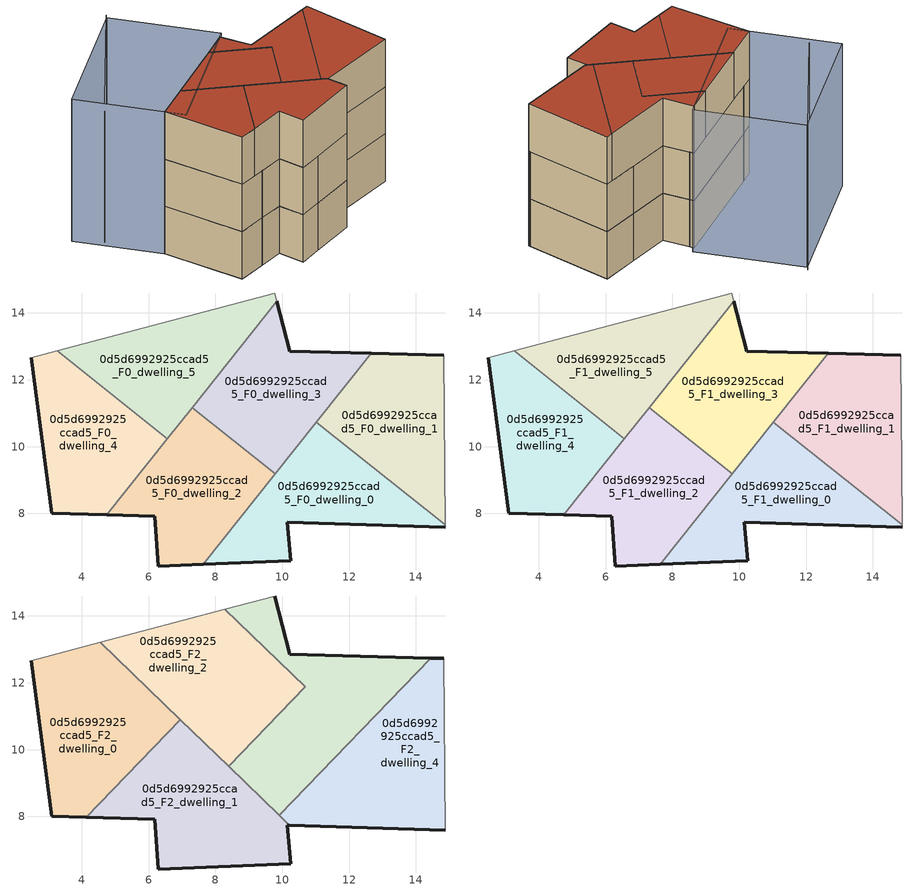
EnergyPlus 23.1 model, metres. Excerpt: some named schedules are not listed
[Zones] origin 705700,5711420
0d5d6992925ccad5_F0_dwelling_0
 floor ground (EU_floor_Construction): 14.87,7.59 14.87,7.66 11.02,10.73 7.63,6.48 10.25,6.59 10.15,7.74 z0
 wall outside (EU_wall_Construction): 14.87,7.59 10.15,7.74 10.25,6.59 7.63,6.48 z0:3
 wall to 0d5d6992925ccad5_F0_dwelling_1 (EU_wall_Construction): 11.02,10.73 14.87,7.66 z0:3
 wall adiabatic (EU_wall_Construction): 14.87,7.66 14.87,7.59 z0:3
 wall to 0d5d6992925ccad5_F0_dwelling_2 (EU_wall_Construction): 7.63,6.48 9.78,9.18 z0:3
 wall to 0d5d6992925ccad5_F0_dwelling_3 (EU_wall_Construction): 9.78,9.18 11.02,10.73 z0:3
0d5d6992925ccad5_F0_dwelling_1
 floor ground (EU_floor_Construction): 14.87,7.66 14.83,12.73 12.66,12.79 11.02,10.73 z0
 wall outside (EU_wall_Construction): 12.66,12.79 14.83,12.73 z0:3
 wall adiabatic (EU_wall_Construction): 14.83,12.73 14.87,7.66 z0:3
 wall to 0d5d6992925ccad5_F0_dwelling_3 (EU_wall_Construction): 11.02,10.73 12.66,12.79 z0:3
0d5d6992925ccad5_F0_dwelling_2
 floor ground (EU_floor_Construction): 7.63,6.48 9.78,9.18 7.3,11.16 4.75,7.96 6.18,7.92 6.29,6.43 z0
 wall outside (EU_wall_Construction): 7.63,6.48 6.29,6.43 6.18,7.92 4.75,7.96 z0:3
 wall to 0d5d6992925ccad5_F0_dwelling_3 (EU_wall_Construction): 7.3,11.16 9.78,9.18 z0:3
 wall to 0d5d6992925ccad5_F0_dwelling_4 (EU_wall_Construction): 4.75,7.96 6.56,10.23 z0:3
 wall to 0d5d6992925ccad5_F0_dwelling_5 (EU_wall_Construction): 6.56,10.23 7.3,11.16 z0:3
0d5d6992925ccad5_F0_dwelling_3
 floor ground (EU_floor_Construction): 9.78,9.18 12.66,12.79 10.22,12.86 9.84,14.34 7.3,11.16 z0
 wall outside (EU_wall_Construction): 9.84,14.34 10.22,12.86 12.66,12.79 z0:3
 wall to 0d5d6992925ccad5_F0_dwelling_5 (EU_wall_Construction): 7.3,11.16 9.84,14.34 z0:3
0d5d6992925ccad5_F0_dwelling_4
 floor ground (EU_floor_Construction): 4.75,7.96 6.56,10.23 3.26,12.87 2.49,12.67 3.1,8.01 z0
 wall outside (EU_wall_Construction): 4.75,7.96 3.1,8.01 2.49,12.67 z0:3
 wall adiabatic (EU_wall_Construction): 2.49,12.67 3.26,12.87 z0:3
 wall to 0d5d6992925ccad5_F0_dwelling_5 (EU_wall_Construction): 3.26,12.87 6.56,10.23 z0:3
0d5d6992925ccad5_F0_dwelling_5
 floor ground (EU_floor_Construction): 6.56,10.23 9.84,14.34 9.78,14.6 3.26,12.87 z0
 wall adiabatic (EU_wall_Construction): 3.26,12.87 9.78,14.6 9.84,14.34 z0:3
0d5d6992925ccad5_F1_dwelling_0
 floor to 0d5d6992925ccad5_F0_dwelling_0 (EU_floor_Construction): 14.87,7.59 14.87,7.66 11.02,10.73 7.63,6.48 10.25,6.59 10.15,7.74 z3
 wall outside (EU_wall_Construction): 14.87,7.59 10.15,7.74 10.25,6.59 7.63,6.48 z3:6
 wall to 0d5d6992925ccad5_F1_dwelling_1 (EU_wall_Construction): 11.02,10.73 14.87,7.66 z3:6
 wall adiabatic (EU_wall_Construction): 14.87,7.66 14.87,7.59 z3:6
 wall to 0d5d6992925ccad5_F1_dwelling_2 (EU_wall_Construction): 7.63,6.48 9.78,9.18 z3:6
 wall to 0d5d6992925ccad5_F1_dwelling_3 (EU_wall_Construction): 9.78,9.18 11.02,10.73 z3:6
0d5d6992925ccad5_F1_dwelling_1
 floor to 0d5d6992925ccad5_F0_dwelling_1 (EU_floor_Construction): 14.87,7.66 14.83,12.73 12.66,12.79 11.02,10.73 z3
 wall outside (EU_wall_Construction): 12.66,12.79 14.83,12.73 z3:6
 wall adiabatic (EU_wall_Construction): 14.83,12.73 14.87,7.66 z3:6
 wall to 0d5d6992925ccad5_F1_dwelling_3 (EU_wall_Construction): 11.02,10.73 12.66,12.79 z3:6
0d5d6992925ccad5_F1_dwelling_2
 floor to 0d5d6992925ccad5_F0_dwelling_2 (EU_floor_Construction): 7.63,6.48 9.78,9.18 7.3,11.16 4.75,7.96 6.18,7.92 6.29,6.43 z3
 wall outside (EU_wall_Construction): 7.63,6.48 6.29,6.43 6.18,7.92 4.75,7.96 z3:6
 wall to 0d5d6992925ccad5_F1_dwelling_3 (EU_wall_Construction): 7.3,11.16 9.78,9.18 z3:6
 wall to 0d5d6992925ccad5_F1_dwelling_4 (EU_wall_Construction): 4.75,7.96 6.56,10.23 z3:6
 wall to 0d5d6992925ccad5_F1_dwelling_5 (EU_wall_Construction): 6.56,10.23 7.3,11.16 z3:6
0d5d6992925ccad5_F1_dwelling_3
 floor to 0d5d6992925ccad5_F0_dwelling_3 (EU_floor_Construction): 9.78,9.18 12.66,12.79 10.22,12.86 9.84,14.34 7.3,11.16 z3
 wall outside (EU_wall_Construction): 9.84,14.34 10.22,12.86 12.66,12.79 z3:6
 wall to 0d5d6992925ccad5_F1_dwelling_5 (EU_wall_Construction): 7.3,11.16 9.84,14.34 z3:6
0d5d6992925ccad5_F1_dwelling_4
 floor to 0d5d6992925ccad5_F0_dwelling_4 (EU_floor_Construction): 4.75,7.96 6.56,10.23 3.26,12.87 2.49,12.67 3.1,8.01 z3
 wall outside (EU_wall_Construction): 4.75,7.96 3.1,8.01 2.49,12.67 z3:6
 wall adiabatic (EU_wall_Construction): 2.49,12.67 3.26,12.87 z3:6
 wall to 0d5d6992925ccad5_F1_dwelling_5 (EU_wall_Construction): 3.26,12.87 6.56,10.23 z3:6
0d5d6992925ccad5_F1_dwelling_5
 floor to 0d5d6992925ccad5_F0_dwelling_5 (EU_floor_Construction): 6.56,10.23 9.84,14.34 9.78,14.6 3.26,12.87 z3
 wall adiabatic (EU_wall_Construction): 3.26,12.87 9.78,14.6 9.84,14.34 z3:6
 ceiling adiabatic (EU_roof_Construction): 9.78,14.6 8.28,14.2 9.1,13.41 9.84,14.34 6.56,10.23 3.26,12.87 z6
0d5d6992925ccad5_F2_dwelling_0
 floor to 0d5d6992925ccad5_F1_dwelling_4 (EU_floor_Construction): 4.13,7.98 6.41,10.35 3.26,12.87 2.49,12.67 3.1,8.01 z6
 floor adiabatic (EU_floor_Construction): 6.41,10.35 6.94,10.89 4.54,13.21 3.26,12.87 z6
 wall outside (EU_wall_Construction): 4.13,7.98 3.1,8.01 2.49,12.67 z6:9
 wall adiabatic (EU_wall_Construction): 2.49,12.67 4.54,13.21 z6:9
 wall to 0d5d6992925ccad5_F2_dwelling_1 (EU_wall_Construction): 6.94,10.89 4.13,7.98 z6:9
 wall to 0d5d6992925ccad5_F2_dwelling_2 (EU_wall_Construction): 4.54,13.21 6.94,10.89 z6:9
 roof outside (EU_roof_Construction): 6.94,10.89 4.13,7.98 3.1,8.01 2.49,12.67 4.54,13.21 z9
0d5d6992925ccad5_F2_dwelling_1
 floor to 0d5d6992925ccad5_F1_dwelling_2 (EU_floor_Construction): 7.63,6.48 9.32,8.6 7.02,10.81 4.75,7.96 6.18,7.92 6.29,6.43 z6
 floor to 0d5d6992925ccad5_F1_dwelling_0 (EU_floor_Construction): 10.25,6.59 10.15,7.74 10.21,7.74 9.32,8.6 7.63,6.48 z6
 floor to 0d5d6992925ccad5_F1_dwelling_4 (EU_floor_Construction): 4.75,7.96 6.56,10.23 6.41,10.35 4.13,7.98 z6
 floor adiabatic (EU_floor_Construction): 6.56,10.23 7.02,10.82 6.94,10.89 6.41,10.35 z6
 wall outside (EU_wall_Construction): 10.21,7.74 10.15,7.74 10.25,6.59 6.29,6.43 6.18,7.92 4.13,7.98 z6:9
 wall to 0d5d6992925ccad5_F2_dwelling_3 (EU_wall_Construction): 8.39,9.5 9.9,8.04 z6:9
 wall to 0d5d6992925ccad5_F2_dwelling_4 (EU_wall_Construction): 9.9,8.04 10.21,7.74 z6:9
 wall to 0d5d6992925ccad5_F2_dwelling_2 (EU_wall_Construction): 6.94,10.9 8.39,9.5 z6:9
 roof outside (EU_roof_Construction): 10.15,7.74 10.25,6.59 6.29,6.43 6.18,7.92 4.13,7.98 6.94,10.89 10.21,7.74 z9
0d5d6992925ccad5_F2_dwelling_2
 floor adiabatic (EU_floor_Construction): 7.02,10.82 9.1,13.41 8.28,14.2 4.54,13.21 z6
 floor to 0d5d6992925ccad5_F1_dwelling_2 (EU_floor_Construction): 8.39,9.5 8.83,9.95 7.3,11.16 7.02,10.82 z6
 floor to 0d5d6992925ccad5_F1_dwelling_3 (EU_floor_Construction): 8.83,9.95 10.69,11.88 9.1,13.41 7.3,11.16 z6
 wall to 0d5d6992925ccad5_F2_dwelling_3 (EU_wall_Construction): 8.28,14.2 10.69,11.88 8.39,9.5 z6:9
 wall adiabatic (EU_wall_Construction): 4.54,13.21 8.28,14.2 z6:9
 roof outside (EU_roof_Construction): 10.69,11.88 8.39,9.5 4.54,13.21 8.28,14.2 z9
0d5d6992925ccad5_F2_dwelling_3
 floor to 0d5d6992925ccad5_F1_dwelling_3 (EU_floor_Construction): 9.78,9.18 12.66,12.79 10.22,12.86 9.84,14.34 9.1,13.41 10.69,11.88 8.83,9.95 z6
 floor to 0d5d6992925ccad5_F1_dwelling_1 (EU_floor_Construction): 11.86,10.06 14.44,12.74 12.66,12.79 11.02,10.73 z6
 floor to 0d5d6992925ccad5_F1_dwelling_5 (EU_floor_Construction): 9.1,13.41 9.84,14.34 9.78,14.6 8.28,14.2 z6
 floor to 0d5d6992925ccad5_F1_dwelling_0 (EU_floor_Construction): 9.9,8.04 11.86,10.06 11.02,10.73 9.32,8.6 z6
 floor to 0d5d6992925ccad5_F1_dwelling_2 (EU_floor_Construction): 9.32,8.6 9.78,9.18 8.83,9.95 8.39,9.5 z6
 wall outside (EU_wall_Construction): 9.78,14.6 10.22,12.86 14.44,12.74 z6:9
 wall adiabatic (EU_wall_Construction): 8.28,14.2 9.78,14.6 z6:9
 wall to 0d5d6992925ccad5_F2_dwelling_4 (EU_wall_Construction): 14.44,12.74 9.9,8.04 z6:9
 roof outside (EU_roof_Construction): 14.44,12.74 9.9,8.04 8.39,9.5 10.69,11.88 8.28,14.2 9.78,14.6 10.22,12.86 z9
0d5d6992925ccad5_F2_dwelling_4
 floor to 0d5d6992925ccad5_F1_dwelling_0 (EU_floor_Construction): 14.87,7.59 14.87,7.66 11.86,10.06 9.9,8.04 10.21,7.74 z6
 floor to 0d5d6992925ccad5_F1_dwelling_1 (EU_floor_Construction): 14.87,7.66 14.83,12.73 14.44,12.74 11.86,10.06 z6
 wall outside (EU_wall_Construction): 14.44,12.74 14.83,12.73 / 14.87,7.59 10.21,7.74 z6:9
 wall adiabatic (EU_wall_Construction): 14.83,12.73 14.87,7.59 z6:9
 roof outside (EU_roof_Construction): 14.83,12.73 14.87,7.59 10.21,7.74 9.9,8.04 14.44,12.74 z9
shading: 7.76,20.55 1.45,15.81 / 2.96,11.6 0.47,17.25 / 0.47,17.25 7.61,20.39 / 7.61,20.39 10.1,14.74 / 10.1,14.74 2.96,11.6 z0:9
[Building]
EU S2 Campaign: North Axis=0; Terrain=City; Solar Distribution=FullExterior
[Site:Location]
London: Latitude=51.5; Longitude=-0.5; Time Zone=0; Elevation=25
[SizingPeriod:WeatherFileDays]
AnnualSizingPeriod: Begin Month=1; Begin Day of Month=1; End Month=12; End Day of Month=31; Day of Week for Start Day=Monday; Use Weather File Daylight Saving Period=No; Use Weather File Rain and Snow Indicators=No
[MATERIAL]
EU_InternalMass_Material: Roughness=MediumRough; Thickness=0.1; Conductivity=1; Density=1800; Specific Heat=900; Thermal Absorptance=0.9; Solar Absorptance=0.7; Visible Absorptance=0.7
[MATERIAL:NOMASS] Roughness=MediumRough; Thermal Absorptance=0.9; Solar Absorptance=0.7; Visible Absorptance=0.7
Name | Thermal Resistance
EU_wall_NoMass | 1.04674
EU_roof_NoMass | 4.32442
EU_floor_NoMass | 2.04616
[CONSTRUCTION]
EU_wall_Construction: EU_wall_NoMass
EU_roof_Construction: EU_roof_NoMass
EU_floor_Construction: EU_floor_NoMass
EU_InternalMass_Construction: EU_InternalMass_Material
[ZONE] Type=1; Multiplier=1; Ceiling Height=autocalculate; Floor Area=autocalculate; Part of Total Floor Area=Yes
Name | Volume
0d5d6992925ccad5_F0_dwelling_0; 0d5d6992925ccad5_F1_dwelling_0; 0d5d6992925ccad5_F0_dwelling_5; 0d5d6992925ccad5_F1_dwelling_5 | 35.9729
0d5d6992925ccad5_F2_dwelling_0; 0d5d6992925ccad5_F2_dwelling_4 | 43.1704
0d5d6992925ccad5_F0_dwelling_1; 0d5d6992925ccad5_F1_dwelling_1 | 35.9868
0d5d6992925ccad5_F2_dwelling_1 | 43.1755
0d5d6992925ccad5_F0_dwelling_2; 0d5d6992925ccad5_F1_dwelling_2 | 35.9788
0d5d6992925ccad5_F2_dwelling_2 | 43.1851
0d5d6992925ccad5_F0_dwelling_3; 0d5d6992925ccad5_F1_dwelling_3 | 35.9795
0d5d6992925ccad5_F2_dwelling_3 | 43.1836
0d5d6992925ccad5_F0_dwelling_4; 0d5d6992925ccad5_F1_dwelling_4 | 35.9824
[INTERNALMASS] Construction=EU_InternalMass_Construction
Name | Zone or ZoneList | Surface Area
0d5d6992925ccad5_F0_dwelling_0_EU_InternalMass | 0d5d6992925ccad5_F0_dwelling_0 | 11.9911
0d5d6992925ccad5_F0_dwelling_1_EU_InternalMass | 0d5d6992925ccad5_F0_dwelling_1 | 11.9955
0d5d6992925ccad5_F0_dwelling_2_EU_InternalMass | 0d5d6992925ccad5_F0_dwelling_2 | 11.993
0d5d6992925ccad5_F0_dwelling_3_EU_InternalMass | 0d5d6992925ccad5_F0_dwelling_3 | 11.9932
0d5d6992925ccad5_F0_dwelling_4_EU_InternalMass | 0d5d6992925ccad5_F0_dwelling_4 | 11.9944
0d5d6992925ccad5_F0_dwelling_5_EU_InternalMass | 0d5d6992925ccad5_F0_dwelling_5 | 11.9909
0d5d6992925ccad5_F1_dwelling_0_EU_InternalMass | 0d5d6992925ccad5_F1_dwelling_0 | 11.9911
0d5d6992925ccad5_F1_dwelling_1_EU_InternalMass | 0d5d6992925ccad5_F1_dwelling_1 | 11.9955
0d5d6992925ccad5_F1_dwelling_2_EU_InternalMass | 0d5d6992925ccad5_F1_dwelling_2 | 11.993
0d5d6992925ccad5_F1_dwelling_3_EU_InternalMass | 0d5d6992925ccad5_F1_dwelling_3 | 11.9932
0d5d6992925ccad5_F1_dwelling_4_EU_InternalMass | 0d5d6992925ccad5_F1_dwelling_4 | 11.9944
0d5d6992925ccad5_F1_dwelling_5_EU_InternalMass | 0d5d6992925ccad5_F1_dwelling_5 | 11.9909
0d5d6992925ccad5_F2_dwelling_0_EU_InternalMass | 0d5d6992925ccad5_F2_dwelling_0 | 14.3902
0d5d6992925ccad5_F2_dwelling_1_EU_InternalMass | 0d5d6992925ccad5_F2_dwelling_1 | 14.3916
0d5d6992925ccad5_F2_dwelling_2_EU_InternalMass | 0d5d6992925ccad5_F2_dwelling_2 | 14.3951
0d5d6992925ccad5_F2_dwelling_3_EU_InternalMass | 0d5d6992925ccad5_F2_dwelling_3 | 14.3943
0d5d6992925ccad5_F2_dwelling_4_EU_InternalMass | 0d5d6992925ccad5_F2_dwelling_4 | 14.3901
[OTHEREQUIPMENT] Fuel Type=Electricity; Design Level Calculation Method=Watts/Area; Power per Zone Floor Area=1; Fraction Latent=0; Fraction Radiant=0; Fraction Lost=0; Carbon Dioxide Generation Rate=0; EndUse Subcategory=EU_Step8_InternalGains
Name | Zone or ZoneList or Space or SpaceList | Schedule
EU_Step8_InternalGain_0d5d6992925ccad5_F0_dwelling_0_f000 | 0d5d6992925ccad5_F0_dwelling_0 | EU_Step8_GainSchedule_0d5d6992925ccad5_F0_dwelling_0_f000
EU_Step8_InternalGain_0d5d6992925ccad5_F0_dwelling_1_f000 | 0d5d6992925ccad5_F0_dwelling_1 | EU_Step8_GainSchedule_0d5d6992925ccad5_F0_dwelling_1_f000
EU_Step8_InternalGain_0d5d6992925ccad5_F0_dwelling_2_f000 | 0d5d6992925ccad5_F0_dwelling_2 | EU_Step8_GainSchedule_0d5d6992925ccad5_F0_dwelling_2_f000
EU_Step8_InternalGain_0d5d6992925ccad5_F0_dwelling_3_f000 | 0d5d6992925ccad5_F0_dwelling_3 | EU_Step8_GainSchedule_0d5d6992925ccad5_F0_dwelling_3_f000
EU_Step8_InternalGain_0d5d6992925ccad5_F0_dwelling_4_f000 | 0d5d6992925ccad5_F0_dwelling_4 | EU_Step8_GainSchedule_0d5d6992925ccad5_F0_dwelling_4_f000
EU_Step8_InternalGain_0d5d6992925ccad5_F0_dwelling_5_f000 | 0d5d6992925ccad5_F0_dwelling_5 | EU_Step8_GainSchedule_0d5d6992925ccad5_F0_dwelling_5_f000
EU_Step8_InternalGain_0d5d6992925ccad5_F1_dwelling_0_f000 | 0d5d6992925ccad5_F1_dwelling_0 | EU_Step8_GainSchedule_0d5d6992925ccad5_F1_dwelling_0_f000
EU_Step8_InternalGain_0d5d6992925ccad5_F1_dwelling_1_f000 | 0d5d6992925ccad5_F1_dwelling_1 | EU_Step8_GainSchedule_0d5d6992925ccad5_F1_dwelling_1_f000
EU_Step8_InternalGain_0d5d6992925ccad5_F1_dwelling_2_f000 | 0d5d6992925ccad5_F1_dwelling_2 | EU_Step8_GainSchedule_0d5d6992925ccad5_F1_dwelling_2_f000
EU_Step8_InternalGain_0d5d6992925ccad5_F1_dwelling_3_f000 | 0d5d6992925ccad5_F1_dwelling_3 | EU_Step8_GainSchedule_0d5d6992925ccad5_F1_dwelling_3_f000
EU_Step8_InternalGain_0d5d6992925ccad5_F1_dwelling_4_f000 | 0d5d6992925ccad5_F1_dwelling_4 | EU_Step8_GainSchedule_0d5d6992925ccad5_F1_dwelling_4_f000
EU_Step8_InternalGain_0d5d6992925ccad5_F1_dwelling_5_f000 | 0d5d6992925ccad5_F1_dwelling_5 | EU_Step8_GainSchedule_0d5d6992925ccad5_F1_dwelling_5_f000
EU_Step8_InternalGain_0d5d6992925ccad5_F2_dwelling_0_f000 | 0d5d6992925ccad5_F2_dwelling_0 | EU_Step8_GainSchedule_0d5d6992925ccad5_F2_dwelling_0_f000
EU_Step8_InternalGain_0d5d6992925ccad5_F2_dwelling_1_f000 | 0d5d6992925ccad5_F2_dwelling_1 | EU_Step8_GainSchedule_0d5d6992925ccad5_F2_dwelling_1_f000
EU_Step8_InternalGain_0d5d6992925ccad5_F2_dwelling_2_f000 | 0d5d6992925ccad5_F2_dwelling_2 | EU_Step8_GainSchedule_0d5d6992925ccad5_F2_dwelling_2_f000
EU_Step8_InternalGain_0d5d6992925ccad5_F2_dwelling_3_f000 | 0d5d6992925ccad5_F2_dwelling_3 | EU_Step8_GainSchedule_0d5d6992925ccad5_F2_dwelling_3_f000
EU_Step8_InternalGain_0d5d6992925ccad5_F2_dwelling_4_f000 | 0d5d6992925ccad5_F2_dwelling_4 | EU_Step8_GainSchedule_0d5d6992925ccad5_F2_dwelling_4_f000
[ZONEVENTILATION:DESIGNFLOWRATE] Schedule=EU_AlwaysOn; Design Flow Rate Calculation Method=AirChanges/Hour; Air Changes per Hour=0.488719; Ventilation Type=Natural; Fan Pressure Rise=0; Fan Total Efficiency=1; Constant Term Coefficient=1; Temperature Term Coefficient=0; Velocity Term Coefficient=0; Velocity Squared Term Coefficient=0; Minimum Indoor Temperature=-100; Maximum Indoor Temperature=100; Delta Temperature=-100; Minimum Outdoor Temperature=-100; Maximum Outdoor Temperature=100; Maximum Wind Speed=40
Name | Zone or ZoneList or Space or SpaceList
EU_ConstantAir_0d5d6992925ccad5_F0_dwelling_0 | 0d5d6992925ccad5_F0_dwelling_0
EU_ConstantAir_0d5d6992925ccad5_F0_dwelling_1 | 0d5d6992925ccad5_F0_dwelling_1
EU_ConstantAir_0d5d6992925ccad5_F0_dwelling_2 | 0d5d6992925ccad5_F0_dwelling_2
EU_ConstantAir_0d5d6992925ccad5_F0_dwelling_3 | 0d5d6992925ccad5_F0_dwelling_3
EU_ConstantAir_0d5d6992925ccad5_F0_dwelling_4 | 0d5d6992925ccad5_F0_dwelling_4
EU_ConstantAir_0d5d6992925ccad5_F0_dwelling_5 | 0d5d6992925ccad5_F0_dwelling_5
EU_ConstantAir_0d5d6992925ccad5_F1_dwelling_0 | 0d5d6992925ccad5_F1_dwelling_0
EU_ConstantAir_0d5d6992925ccad5_F1_dwelling_1 | 0d5d6992925ccad5_F1_dwelling_1
EU_ConstantAir_0d5d6992925ccad5_F1_dwelling_2 | 0d5d6992925ccad5_F1_dwelling_2
EU_ConstantAir_0d5d6992925ccad5_F1_dwelling_3 | 0d5d6992925ccad5_F1_dwelling_3
EU_ConstantAir_0d5d6992925ccad5_F1_dwelling_4 | 0d5d6992925ccad5_F1_dwelling_4
EU_ConstantAir_0d5d6992925ccad5_F1_dwelling_5 | 0d5d6992925ccad5_F1_dwelling_5
EU_ConstantAir_0d5d6992925ccad5_F2_dwelling_0 | 0d5d6992925ccad5_F2_dwelling_0
EU_ConstantAir_0d5d6992925ccad5_F2_dwelling_1 | 0d5d6992925ccad5_F2_dwelling_1
EU_ConstantAir_0d5d6992925ccad5_F2_dwelling_2 | 0d5d6992925ccad5_F2_dwelling_2
EU_ConstantAir_0d5d6992925ccad5_F2_dwelling_3 | 0d5d6992925ccad5_F2_dwelling_3
EU_ConstantAir_0d5d6992925ccad5_F2_dwelling_4 | 0d5d6992925ccad5_F2_dwelling_4
[HVACTEMPLATE:THERMOSTAT] Constant Heating Setpoint=20; Constant Cooling Setpoint=50
EU_HeatOnly_0d5d6992925ccad5_F0_dwelling_0; EU_HeatOnly_0d5d6992925ccad5_F0_dwelling_1; EU_HeatOnly_0d5d6992925ccad5_F0_dwelling_2; EU_HeatOnly_0d5d6992925ccad5_F0_dwelling_3; EU_HeatOnly_0d5d6992925ccad5_F0_dwelling_4; EU_HeatOnly_0d5d6992925ccad5_F0_dwelling_5; EU_HeatOnly_0d5d6992925ccad5_F1_dwelling_0; EU_HeatOnly_0d5d6992925ccad5_F1_dwelling_1; EU_HeatOnly_0d5d6992925ccad5_F1_dwelling_2; EU_HeatOnly_0d5d6992925ccad5_F1_dwelling_3; EU_HeatOnly_0d5d6992925ccad5_F1_dwelling_4; EU_HeatOnly_0d5d6992925ccad5_F1_dwelling_5; EU_HeatOnly_0d5d6992925ccad5_F2_dwelling_0; EU_HeatOnly_0d5d6992925ccad5_F2_dwelling_1; EU_HeatOnly_0d5d6992925ccad5_F2_dwelling_2; EU_HeatOnly_0d5d6992925ccad5_F2_dwelling_3; EU_HeatOnly_0d5d6992925ccad5_F2_dwelling_4
[HVACTEMPLATE:ZONE:IDEALLOADSAIRSYSTEM] System Availability Schedule=EU_AlwaysOn; Maximum Heating Supply Air Temperature=50; Minimum Cooling Supply Air Temperature=13; Maximum Heating Supply Air Humidity Ratio=0.0156; Minimum Cooling Supply Air Humidity Ratio=0.0077; Heating Limit=NoLimit; Cooling Limit=NoLimit; Heating Availability Schedule=EU_AlwaysOn; Cooling Availability Schedule=EU_CoolingOff; Dehumidification Control Type=ConstantSensibleHeatRatio; Cooling Sensible Heat Ratio=0.7; Dehumidification Setpoint=60; Humidification Control Type=None; Humidification Setpoint=30; Outdoor Air Method=None; Outdoor Air Flow Rate per Person=0.00944; Outdoor Air Flow Rate per Zone Floor Area=0; Outdoor Air Flow Rate per Zone=0; Demand Controlled Ventilation Type=None; Outdoor Air Economizer Type=NoEconomizer; Heat Recovery Type=None; Sensible Heat Recovery Effectiveness=0.7; Latent Heat Recovery Effectiveness=0.65
Name | Template Thermostat
0d5d6992925ccad5_F0_dwelling_0 | EU_HeatOnly_0d5d6992925ccad5_F0_dwelling_0
0d5d6992925ccad5_F0_dwelling_1 | EU_HeatOnly_0d5d6992925ccad5_F0_dwelling_1
0d5d6992925ccad5_F0_dwelling_2 | EU_HeatOnly_0d5d6992925ccad5_F0_dwelling_2
0d5d6992925ccad5_F0_dwelling_3 | EU_HeatOnly_0d5d6992925ccad5_F0_dwelling_3
0d5d6992925ccad5_F0_dwelling_4 | EU_HeatOnly_0d5d6992925ccad5_F0_dwelling_4
0d5d6992925ccad5_F0_dwelling_5 | EU_HeatOnly_0d5d6992925ccad5_F0_dwelling_5
0d5d6992925ccad5_F1_dwelling_0 | EU_HeatOnly_0d5d6992925ccad5_F1_dwelling_0
0d5d6992925ccad5_F1_dwelling_1 | EU_HeatOnly_0d5d6992925ccad5_F1_dwelling_1
0d5d6992925ccad5_F1_dwelling_2 | EU_HeatOnly_0d5d6992925ccad5_F1_dwelling_2
0d5d6992925ccad5_F1_dwelling_3 | EU_HeatOnly_0d5d6992925ccad5_F1_dwelling_3
